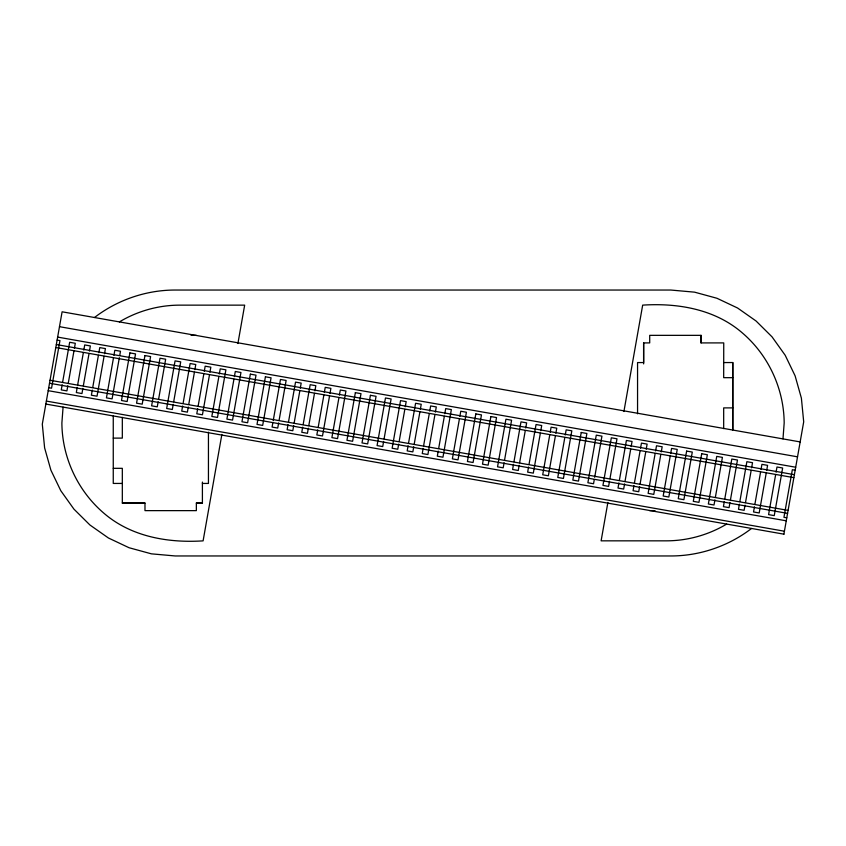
<?xml version="1.0" encoding="UTF-8"?>
<svg xmlns="http://www.w3.org/2000/svg" width="846" height="846" viewBox="0 0 846 846"><rect width="100%" height="100%" fill="white"/><g stroke="black" fill="none" stroke-linecap="round" stroke-linejoin="round"><path stroke-width="1.27" d="M63.08 407.095L61.885 423C62.107 457.358 77.673 490.828 103.804 513.141C131.088 536.745 168.068 543.132 203.103 540.858L221.864 434.463M782.984 438.884L784.179 422.979C783.946 388.631 768.39 355.151 742.259 332.848C714.902 309.16 677.805 302.847 642.674 305.131L623.914 411.505M62.17 384.75L61.261 389.9L66.908 390.894L67.817 385.755M62.625 382.18L69.658 342.281L75.305 343.286L74.406 348.425M68.272 383.175L73.951 351.005M77.229 387.405L76.32 392.555L81.967 393.549L82.876 388.409M77.673 384.835L83.352 352.666M83.807 350.085L84.716 344.935L90.363 345.94L89.465 351.079M83.331 385.829L89.01 353.66M92.288 390.059L91.379 395.209L97.026 396.203L104.069 356.314M92.732 387.489L98.411 355.32M98.866 352.74L99.775 347.6L105.422 348.594L104.523 353.744M113.47 357.974L106.437 397.863L112.084 398.868L119.349 357.678M113.924 355.394L114.834 350.255L120.481 351.249L119.804 355.109M158.17 401.681L157.261 406.831L151.614 405.837L160.01 358.218L165.657 359.212L158.625 399.111M173.229 404.335L172.32 409.485L166.673 408.491L175.069 360.872L180.716 361.866L173.684 401.765M182.63 405.995L181.731 411.145L187.378 412.139L188.288 406.989M183.085 403.426L190.117 363.526L195.775 364.52L194.866 369.67M188.743 404.42L194.411 372.24M197.689 408.65L196.79 413.8L202.437 414.794L209.47 374.905M198.144 406.08L203.823 373.9M204.277 371.331L205.176 366.181L210.834 367.175L209.924 372.325M218.881 376.555L211.838 416.454L217.496 417.448L225.893 369.829L220.235 368.835L219.336 373.985M237.906 343.508L244.663 305.142L179.733 305.142C158.583 305.142 137.528 311.042 119.392 321.903M233.94 379.209L226.897 419.108L232.555 420.102L240.951 372.494L235.294 371.489L234.395 376.639M272.761 423.212L272.074 427.071L277.731 428.065L278.641 422.926M273.216 420.642L280.47 379.463L286.128 380.457L279.095 420.346M288.042 424.586L287.132 429.726L292.79 430.73L293.699 425.58M288.497 422.006L295.529 382.117L301.187 383.111L300.277 388.261M294.154 423L299.822 390.831M302.688 427.167L301.779 432.306L307.436 433.311L308.335 428.161M303.143 424.586L310.175 384.697L315.833 385.691L314.924 390.841M308.79 425.591L314.469 393.411M317.747 429.821L316.838 434.971L322.495 435.965L329.528 396.065M318.202 427.241L323.87 395.071M324.325 392.502L325.234 387.352L330.892 388.346L329.982 393.496M338.929 397.726L331.896 437.625L337.554 438.619L345.94 391L340.293 390.006L339.383 395.156M383.629 441.432L382.72 446.582L377.073 445.588L385.469 397.969L391.116 398.963L384.084 438.863M398.688 444.087L397.779 449.237L392.132 448.243L400.528 400.623L406.175 401.628L405.276 406.767M399.143 441.517L404.822 409.348M408.1 445.747L407.19 450.897L412.837 451.891L413.747 446.751M408.544 443.177L415.587 403.278L421.234 404.282L420.335 409.422M414.202 444.171L419.88 412.002M423.159 448.401L422.249 453.551L427.896 454.545L434.939 414.656M423.603 445.831L429.282 413.662M429.736 411.082L430.646 405.932L436.293 406.937L435.383 412.076M438.207 451.055L437.308 456.206L442.955 457.2L451.352 409.591L445.705 408.597L444.795 413.736M438.662 448.486L444.34 416.317M459.399 418.971L452.367 458.86L458.014 459.864L466.41 412.245L460.763 411.251L459.854 416.391M504.1 462.677L503.19 467.827L497.543 466.833L505.929 419.214L511.587 420.208L504.554 460.108M513.501 464.338L512.602 469.488L518.249 470.482L519.158 465.332M513.956 461.757L520.988 421.868L526.646 422.863L525.736 428.013M519.613 462.762L525.281 430.582M528.56 466.992L527.65 472.142L533.308 473.136L540.34 433.237M529.014 464.422L536.047 424.523L541.704 425.517L540.795 430.667M549.752 434.897L542.709 474.796L548.367 475.79L555.399 435.902M550.207 432.327L551.106 427.177L556.763 428.171L555.854 433.321M564.811 437.551L557.768 477.451L563.425 478.445L571.822 430.826L566.164 429.831L565.265 434.981M594.22 479.894L593.543 483.753L587.885 482.759L596.282 435.14L601.94 436.145L594.675 477.324M609.511 481.268L608.602 486.408L602.944 485.414L611.341 437.794L616.998 438.799L609.966 478.688M607.883 502.45L601.115 540.837L666.32 540.837C687.47 540.837 708.525 534.936 726.672 524.076M618.912 482.918L618.003 488.068L623.661 489.062L624.57 483.923M619.367 480.348L626.4 440.459L632.057 441.453L631.148 446.603M625.025 481.342L630.693 449.173M633.971 485.583L633.062 490.722L638.719 491.727L639.629 486.577M634.426 483.003L640.094 450.833M640.549 448.253L641.458 443.114L647.116 444.108L646.207 449.258M640.084 483.997L645.752 451.827M655.153 453.488L648.121 493.377L653.778 494.381L660.811 454.482M655.608 450.907L656.517 445.768L662.175 446.762L661.265 451.912M670.212 456.142L663.179 496.031L668.837 497.036L677.234 449.416L671.576 448.422L670.667 453.572M714.923 499.849L714.013 504.999L708.356 504.005L716.752 456.385L722.41 457.379L715.378 497.279M724.324 501.509L723.415 506.659L729.072 507.653L729.982 502.503M724.779 498.939L731.811 459.04L737.469 460.034L730.436 499.933M739.383 504.163L738.473 509.313L744.131 510.307L745.04 505.157M739.838 501.593L746.87 461.694L752.528 462.688L751.618 467.838M745.495 502.587L751.163 470.418M754.442 506.817L753.532 511.967L759.19 512.962L766.222 473.073M754.896 504.248L760.565 472.068M761.019 469.498L761.929 464.348L767.586 465.353L766.677 470.492M775.623 474.733L768.591 514.622L774.249 515.616L782.645 468.007L776.988 467.003L776.078 472.153M783.893 534.196L803.7 421.837L801.384 398.117L795.092 375.804L785.194 355.267L772.06 336.877L756.07 321.004L737.575 308.007L716.953 298.268L694.566 292.156L670.793 290.041L175.207 290.041C146.221 290.009 117.467 299.875 94.488 317.514M751.512 528.486C728.533 546.125 699.769 555.991 670.793 555.959L175.207 555.959L151.434 553.844L129.047 547.732L108.425 537.993L89.93 524.996L73.93 509.123L60.806 490.733L50.908 470.196L44.616 447.883L42.3 424.163L62.107 311.804L800.221 441.929M191.09 335.365L196.357 335.365M637.556 413.8L637.556 362.564L643.595 362.564L643.595 342.916L649.707 342.905L649.707 335.344L701.08 335.344L701.08 342.905M723.679 362.564L732.805 362.543L732.805 429.557M732.742 377.676L723.679 377.676L723.742 342.905L701.017 342.916L701.017 335.365M732.742 407.888L723.679 407.888L723.679 428.615M113.258 438.112L122.321 438.112L122.321 417.385M113.258 468.324L122.321 468.324L122.321 503.084L144.983 503.084L144.983 510.635L196.357 510.635L196.357 503.074L202.406 503.074L202.406 482.072M122.321 483.436L113.258 483.436L113.258 416.095M202.406 483.436L208.444 483.436L208.444 432.2M122.321 503.074L144.983 503.074M196.357 503.084L202.406 503.084M649.643 510.635L654.973 510.614M59.484 326.683L797.535 456.819M57.655 337.099L795.695 467.235M57.126 340.071L59.95 340.578L51.553 388.187L48.73 387.69M795.166 470.217L792.342 469.71L783.946 517.329L786.769 517.826M56.333 344.544L794.383 474.68M55.815 347.516L793.855 477.652M50.041 380.256L788.091 510.392M49.512 383.227L787.563 513.363M48.201 390.672L786.251 520.808M46.371 401.089L784.411 531.225M45.843 404.06L783.946 534.175M732.742 362.564L732.742 429.905M643.658 342.905L643.658 363.907M129.893 352.909L121.496 400.518L127.143 401.522L135.54 353.903L129.893 352.909M144.952 355.563L136.555 403.172L142.202 404.177L150.599 356.557L144.952 355.563M250.353 374.144L241.956 421.763L247.614 422.757L256.01 375.148L250.353 374.144M265.411 376.798L257.015 424.417L262.672 425.411L271.069 377.802L265.411 376.798M355.352 392.66L346.955 440.28L352.613 441.274L360.999 393.654L355.352 392.66M370.411 395.315L362.014 442.934L367.661 443.928L376.058 396.309L370.411 395.315M475.822 413.906L467.426 461.514L473.073 462.519L481.469 414.9L475.822 413.906M490.881 416.56L482.484 464.168L488.131 465.173L496.528 417.554L490.881 416.56M581.223 432.486L572.827 480.105L578.484 481.099L586.881 433.49L581.223 432.486M686.635 451.077L678.238 498.696L683.896 499.69L692.292 452.071L686.635 451.077M701.694 453.731L693.297 501.35L698.955 502.344L707.351 454.725L701.694 453.731"/></g></svg>
